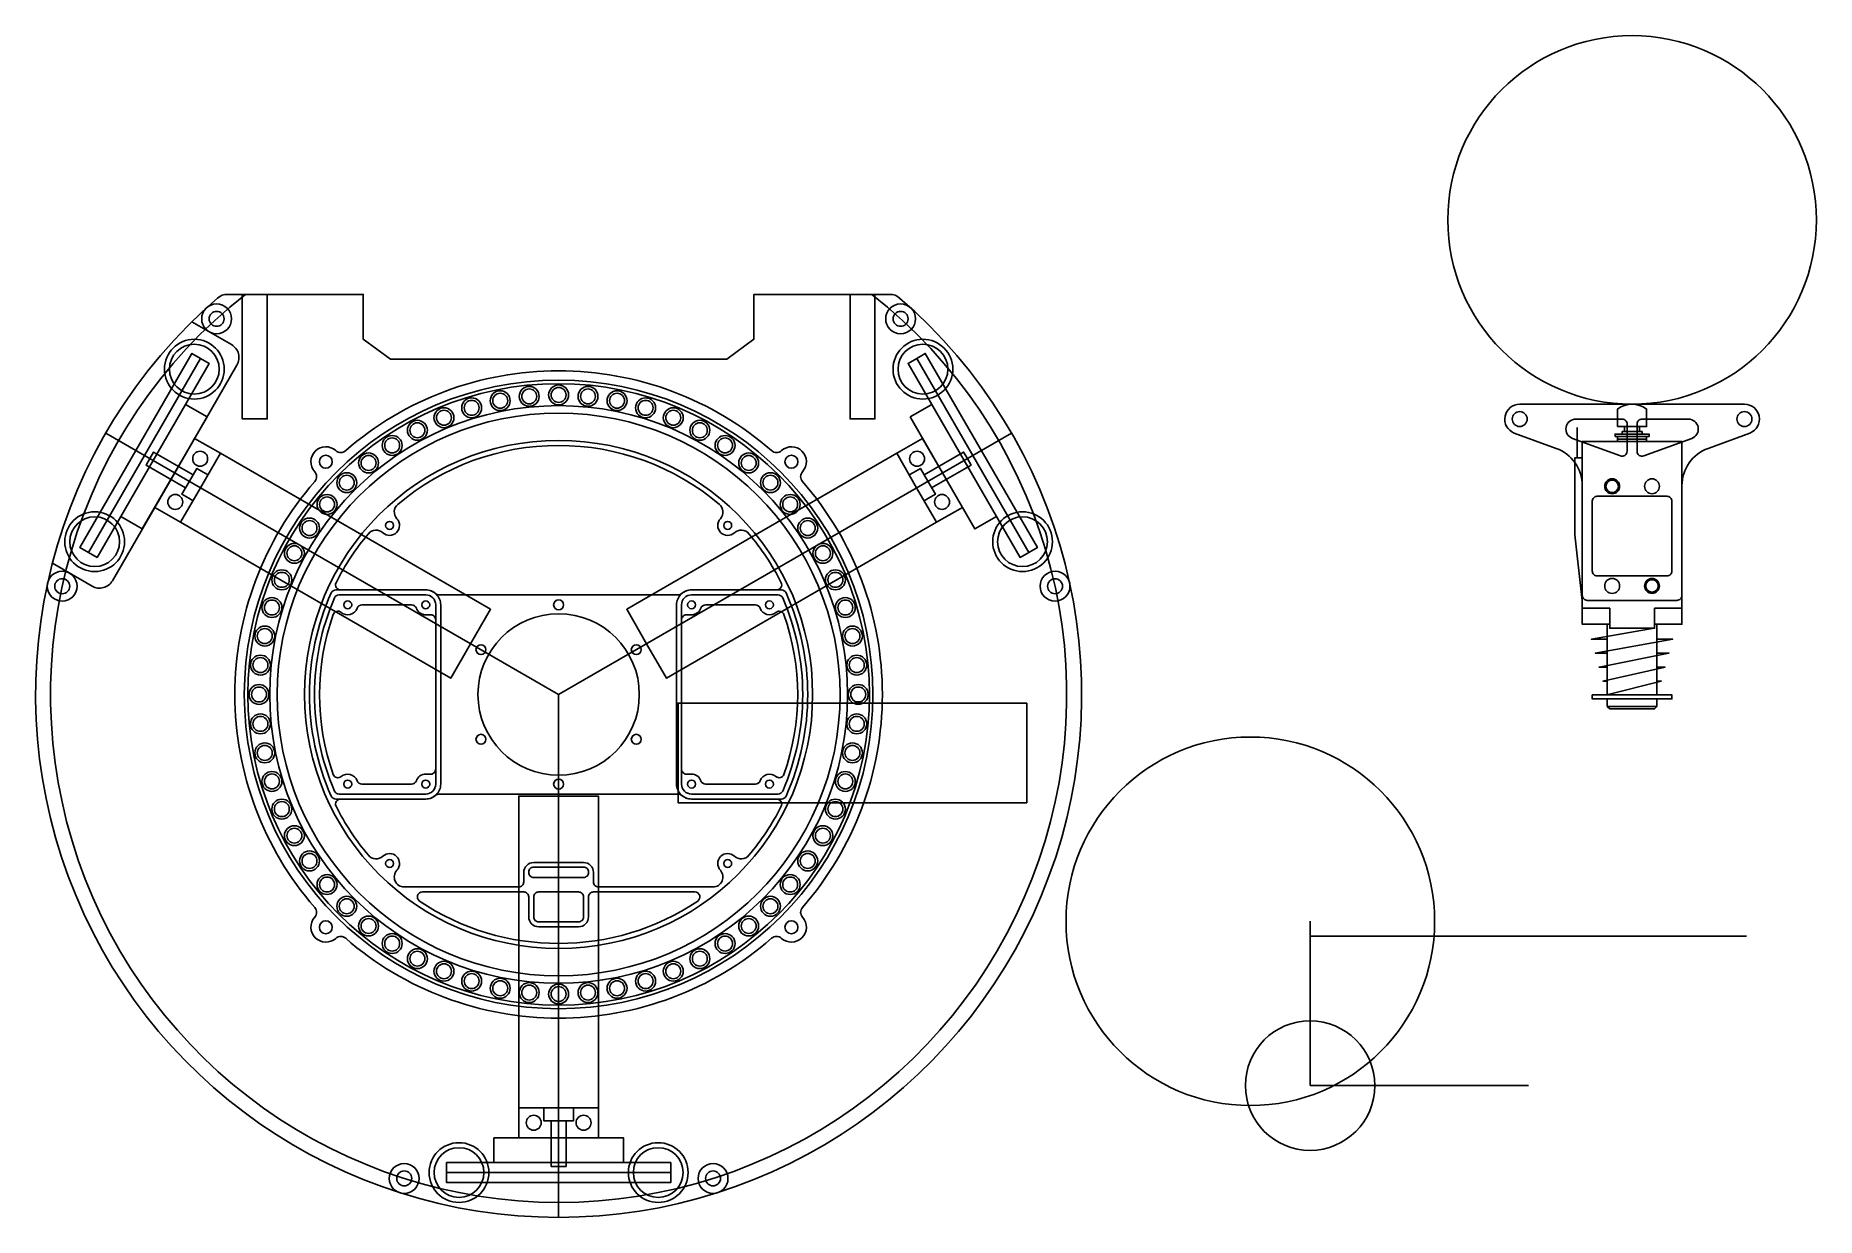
# Model space of a CAD drawing. Header units: inches. Extents: x 0 to 358, y 0 to 237.
import ezdxf

# ---------------------------------------------------------------- set-up
doc = ezdxf.new("R2010")
doc.units = ezdxf.units.IN
doc.header["$MEASUREMENT"] = 0
for name, color, linetype in [('2段目', 200, 'Continuous'), ('omni wheel', 4, 'Continuous'), ('キッカー', 2, 'Continuous'), ('ボール', 60, 'Continuous'), ('モーター', 1, 'Continuous'), ('ラインセンサ', 3, 'Continuous'), ('ラインセンサカバー', 150, 'Continuous'), ('穴', 3, 'Continuous'), ('部品', 2, 'Continuous')]:
    doc.layers.add(name, color=color, linetype=linetype)

# ---------------------------------------------------------------- blocks, each defined once
blk = doc.blocks.new('*U11')
at = {"layer": 'ラインセンサ'}
for radius in [2, 1.5]:
    blk.add_circle((0, 0), radius, dxfattribs=at)
blk = doc.blocks.new('*U13')
at = {"layer": 'ラインセンサ', "color": 0, "linetype": 'ByBlock', "lineweight": -2, "transparency": 16777216}
for p, rotation in [((87.54, 162.56), 16.87500000000001), ((93.27, 163.99), 11.25), ((99.1, 164.86), 5.624999999999975), ((110.9, 164.86), 354.3750000000002), ((116.73, 163.99), 348.75), ((122.46, 162.56), 343.125), ((81.98, 160.57), 22.50000000000002), ((128.02, 160.57), 337.5), ((71.58, 155.01), 33.75000000000003), ((76.65, 158.05), 28.12500000000003), ((133.35, 158.05), 331.8750000000001), ((138.42, 155.01), 326.2500000000001), ((66.84, 151.49), 39.37500000000003), ((143.16, 151.49), 320.6250000000001), ((62.47, 147.53), 45.00000000000002), ((147.53, 147.53), 315), ((58.51, 143.16), 50.62500000000003), ((151.49, 143.16), 309.375), ((54.99, 138.42), 56.25000000000001), ((155.01, 138.42), 303.75), ((51.95, 133.35), 61.87500000000003), ((158.05, 133.35), 298.1250000000001), ((49.43, 128.02), 67.50000000000003), ((160.57, 128.02), 292.5), ((47.44, 122.46), 73.125), ((162.56, 122.46), 286.875), ((46.01, 116.73), 78.75000000000004), ((163.99, 116.73), 281.25), ((45.14, 110.9), 84.37500000000001), ((164.86, 110.9), 275.625), ((44.85, 105), 90.00000000000006), ((165.15, 105), 270.0000000000001), ((45.14, 99.1), 95.62500000000006), ((164.86, 99.1), 264.3750000000001), ((46.01, 93.27), 101.25), ((163.99, 93.27), 258.75), ((47.44, 87.54), 106.875), ((162.56, 87.54), 253.125), ((49.43, 81.98), 112.5), ((160.57, 81.98), 247.5), ((51.95, 76.65), 118.125), ((158.05, 76.65), 241.8750000000001), ((54.99, 71.58), 123.75), ((155.01, 71.58), 236.2500000000001), ((58.51, 66.84), 129.375), ((151.49, 66.84), 230.6250000000001), ((62.47, 62.47), 135), ((147.53, 62.47), 225), ((66.84, 58.51), 140.625), ((143.16, 58.51), 219.375), ((71.58, 54.99), 146.25), ((138.42, 54.99), 213.75), ((76.65, 51.95), 151.875), ((133.35, 51.95), 208.125), ((81.98, 49.43), 157.5), ((128.02, 49.43), 202.5), ((87.54, 47.44), 163.125), ((93.27, 46.01), 168.75), ((99.1, 45.14), 174.3750000000001), ((105, 44.85), 180), ((110.9, 45.14), 185.625), ((116.73, 46.01), 191.2499999999999), ((122.46, 47.44), 196.875)]:
    blk.add_blockref('*U11', p, dxfattribs=dict(at, rotation=rotation))
blk.add_blockref('*U11', (105, 165.15), dxfattribs=at)

msp = doc.modelspace()

# ---------------------------------------------------------------- linework, layer by layer
for p, q in [((41.5, 182.34), (41.5, 185.34)), ((105, 105), (195.93, 157.5)), ((255.87, 59.46), (255.87, 26.46)), ((255.87, 26.46), (255.87, 56.46)), ((255.87, 56.46), (343.5, 56.46)), ((255.87, 26.46), (299.72, 26.46))]:
    msp.add_line(p, q)
msp.add_lwpolyline([(138.75, 172.34), (144.22, 176.33), (144.22, 185.34), (171.5, 185.34, -0.179447), (173.46, 184.61, -2.696615), (36.54, 184.61, -0.179447), (38.5, 185.34), (65.78, 185.34), (65.78, 176.33), (71.25, 172.34)], format="xyb", close=True)
for points in [[(41.5, 185.34), (46.5, 185.34), (46.5, 160.34), (41.5, 160.34)], [(168.5, 185.34), (163.5, 185.34), (163.5, 160.34), (168.5, 160.34)]]:
    msp.add_lwpolyline(points, close=True)
msp.add_lwpolyline([(31.36, 179.85), (39.33, 175.25, -0.414214), (40.42, 171.15), (27.92, 149.5), (15.42, 127.85, -0.414214), (11.33, 126.75), (3.36, 131.35)], format="xyb")
msp.add_lwpolyline([(14.07, 157.5), (105, 105), (105, 0)])
for centre, radius in [((36.34, 180.43), 3), ((173.66, 180.43), 3), ((5.34, 126.74), 3), ((204.66, 126.74), 3), ((255.87, 26.46), 13), ((74, 7.82), 3), ((136, 7.82), 3)]:
    msp.add_circle(centre, radius)
msp.add_arc((105, 105), 102, 128.0359, 51.9641)
at = {"layer": '2段目'}
msp.add_lwpolyline([(55.78, 190.8)], close=True, dxfattribs=at)
at = {"layer": 'omni wheel'}
for p, q in [((33.11, 172.49), (10.61, 133.51)), ((199.39, 133.51), (176.89, 172.49)), ((127.5, 9), (82.5, 9))]:
    msp.add_line(p, q, dxfattribs=at)
for points in [[(33.11, 172.49), (31.38, 173.49), (8.88, 134.51), (10.61, 133.51), (12.34, 132.51), (34.84, 171.49)], [(199.39, 133.51), (201.12, 134.51), (178.62, 173.49), (176.89, 172.49), (175.16, 171.49), (197.66, 132.51)], [(21.42, 138.24), (34.42, 160.76), (30.09, 163.26), (17.09, 140.74)], [(175.58, 160.76), (188.58, 138.24), (192.91, 140.74), (179.91, 163.26)], [(92, 16), (118, 16), (118, 11), (92, 11)], [(127.5, 9), (127.5, 7), (82.5, 7), (82.5, 9), (82.5, 11), (127.5, 11)]]:
    msp.add_lwpolyline(points, close=True, dxfattribs=at)
for centre, radius in [((31.86, 170.32), 6), ((31.86, 170.32), 5), ((178.14, 170.32), 6), ((178.14, 170.32), 5), ((11.86, 135.68), 6), ((11.86, 135.68), 5), ((198.14, 135.68), 6), ((198.14, 135.68), 5), ((85, 9), 6), ((125, 9), 6), ((85, 9), 5), ((125, 9), 5)]:
    msp.add_circle(centre, radius, dxfattribs=at)
at = {"layer": 'キッカー', "ltscale": 0.5}
for p, q in [((309.51, 158.61), (309.51, 152.5)), ((319.01, 157.8), (319.01, 158.8)), ((322.01, 157.8), (322.01, 158.8)), ((317.1, 157.3), (323.92, 157.3)), ((317.61, 155.8), (317.61, 156.3)), ((315.51, 119.1), (315.51, 104.9)), ((325.51, 102.6), (325.51, 104.1))]:
    msp.add_line(p, q, dxfattribs=at)
at = {"layer": 'キッカー'}
for points in [[(329.51, 123.9), (311.51, 123.9, -0.414214), (310.51, 124.9), (310.51, 146.91, 0.31466), (305.26, 154.42), (296.86, 157.5, -0.830457), (297.95, 163.3), (320.51, 163.3), (343.07, 163.3, -0.830457), (344.16, 157.5), (335.76, 154.42, 0.31466), (330.51, 146.91), (330.51, 124.9, -0.414214)], [(318.51, 160.3), (309.22, 160.3, 0.838109), (308.53, 156.42), (318.17, 152.89, 0.521306), (319.51, 153.83), (319.51, 159.3, 0.414214)], [(322.85, 152.89), (332.49, 156.42, 0.838109), (331.8, 160.3), (322.51, 160.3, 0.414214), (321.51, 159.3), (321.51, 153.83, 0.521306)], [(328.51, 143.8), (328.51, 129.8, -0.414214), (327.51, 128.8), (313.51, 128.8, -0.414214), (312.51, 129.8), (312.51, 143.8, -0.414214), (313.51, 144.8), (327.51, 144.8, -0.414214)]]:
    msp.add_lwpolyline(points, format="xyb", close=True, dxfattribs=at)
at = {"layer": 'キッカー', "ltscale": 0.5}
msp.add_lwpolyline([(317.61, 158.8), (323.41, 158.8), (323.41, 162.3, 0.344828), (317.61, 162.3)], format="xyb", close=True, dxfattribs=at)
for points in [[(318.51, 157.3), (318.51, 157.8), (322.51, 157.8), (322.51, 157.3)], [(325.01, 119.1), (330.51, 119.1), (330.51, 155.8), (310.51, 155.8), (310.51, 119.1), (316.01, 119.1)], [(317.61, 156.8), (317.61, 156.3), (323.41, 156.3)], [(323.41, 155.8), (323.41, 156.3), (323.41, 156.8)], [(310.51, 152.5), (309.01, 152.5), (309.01, 137.07), (310.51, 123.9)], [(330.51, 122.3), (325.01, 122.3), (325.01, 118.3), (316.01, 118.3), (316.01, 122.3), (310.51, 122.3)], [(325.51, 114.9), (325.51, 119.1), (325.51, 104.9)]]:
    msp.add_lwpolyline(points, dxfattribs=at)
for points in [[(317.1, 156.8), (317.1, 157.3), (323.92, 157.3), (323.92, 156.8)], [(312.51, 104.9), (328.51, 104.9), (328.51, 104.1), (312.51, 104.1)]]:
    msp.add_lwpolyline(points, close=True, dxfattribs=at)
at = {"layer": 'キッカー'}
for points in [[(312.33, 116.1), (315.51, 116.1), (312.33, 116.1), (324.93, 118.3)], [(315.51, 113.3), (313.1, 113.3), (328.69, 116.1), (325.51, 116.1)], [(315.51, 110.5), (313.87, 110.5), (327.92, 113.3), (325.51, 113.3)], [(315.51, 107.7), (314.64, 107.7), (327.15, 110.5), (325.51, 110.5)], [(315.41, 104.9), (326.38, 107.7), (325.51, 107.7), (326.38, 107.7)], [(315.51, 104.1), (315.51, 102.6), (325.51, 102.6), (325.01, 102.1), (316.01, 102.1), (315.51, 102.6)]]:
    msp.add_lwpolyline(points, dxfattribs=at)
for centre in [(297.95, 160.3), (343.07, 160.3), (316.51, 146.8), (324.51, 146.8), (324.51, 146.8), (316.51, 126.8), (316.51, 126.8), (324.51, 126.8)]:
    msp.add_circle(centre, 1.5, dxfattribs=at)
at = {"layer": 'キッカー', "ltscale": 0.5}
for centre in [(316.51, 146.8), (324.51, 126.8)]:
    msp.add_circle(centre, 1.25, dxfattribs=at)
at = {"layer": 'ボール'}
for centre in [(320.51, 200.3), (243.87, 59.46)]:
    msp.add_circle(centre, 37, dxfattribs=at)
at = {"layer": 'モーター'}
for points in [[(33.12, 146.5), (29.12, 139.57), (83.33, 108.27), (87.33, 115.2), (91.33, 122.13), (37.12, 153.43), (33.12, 146.5), (37.12, 153.43), (31.92, 156.43), (27.92, 149.5), (23.92, 142.57), (29.12, 139.57)], [(176.88, 146.5), (172.88, 153.43), (118.67, 122.13), (122.67, 115.2), (126.67, 108.27), (180.88, 139.57), (176.88, 146.5), (180.88, 139.57), (186.08, 142.57), (182.08, 149.5), (178.08, 156.43), (172.88, 153.43)], [(105, 22), (97, 22), (97, 84.6), (105, 84.6), (113, 84.6), (113, 22), (105, 22), (113, 22), (113, 16), (105, 16), (97, 16), (97, 22)]]:
    msp.add_lwpolyline(points, close=True, dxfattribs=at)
for points in [[(31.62, 149.1), (23.69, 153.68), (22.94, 152.38), (22.94, 152.37), (22.94, 152.37), (22.19, 151.07), (30.12, 146.5)], [(34.62, 149.1), (33.75, 149.6), (32.37, 150.4), (30.87, 147.8), (29.37, 145.2), (30.75, 144.4), (31.62, 143.9)], [(178.38, 143.9), (179.25, 144.4), (180.63, 145.2), (179.13, 147.8), (177.63, 150.4), (176.25, 149.6), (175.38, 149.1)], [(179.88, 146.5), (187.81, 151.07), (187.06, 152.37), (187.06, 152.37), (187.06, 152.38), (186.31, 153.68), (178.38, 149.1)], [(108, 22), (108, 21), (108, 19.4), (105, 19.4), (102, 19.4), (102, 21), (102, 22)], [(106.5, 19.4), (106.5, 10.25), (105, 10.25), (105, 10.25), (105, 10.25), (103.5, 10.25), (103.5, 19.4)]]:
    msp.add_lwpolyline(points, dxfattribs=at)
at = {"layer": 'ラインセンサカバー'}
for points in [[(40, 105, 0.181396), (56.04, 62.25, -0.378697), (56.03, 60.26, 0.94632), (60.26, 56.03, -0.378697), (62.25, 56.04, 0.181396), (105, 40, 0.181396), (147.75, 56.04, -0.378697), (149.74, 56.03, 0.94632), (153.97, 60.26, -0.378697), (153.96, 62.25, 0.181396), (170, 105, 0.181396), (153.96, 147.75, -0.378697), (153.97, 149.74, 0.94632), (149.74, 153.97, -0.378697), (147.75, 153.96, 0.181396), (105, 170, 0.181396), (62.25, 153.96, -0.378697), (60.26, 153.97, 0.94632), (56.03, 149.74, -0.378697), (56.04, 147.75, 0.181396)], [(129.03, 125), (105, 125), (80.97, 125, -0.182676), (80.31, 125.25, 0.182676), (78.32, 126), (61.22, 126, -0.558184), (60.32, 127.45, -0.059173), (66.82, 137.29, -0.426474), (69.7, 137.47, 0.959166), (72.53, 140.3, -0.426474), (72.71, 143.18, -0.177335), (105, 155, -0.177335), (137.29, 143.18, -0.426474), (137.47, 140.3, 0.959166), (140.3, 137.47, -0.426474), (143.18, 137.29, -0.059173), (149.68, 127.45, -0.558184), (148.78, 126), (131.68, 126, 0.182676), (129.69, 125.25, -0.182676)], [(60.27, 126), (78.32, 126, -0.414214), (81.32, 123), (81.32, 105), (81.32, 87, -0.414214), (78.32, 84), (60.27, 84, -0.295789), (59.35, 84.59, -0.213373), (59.35, 125.41, -0.295789)], [(149.73, 126), (131.68, 126, 0.414214), (128.68, 123), (128.68, 105), (128.68, 87, 0.414214), (131.68, 84), (149.73, 84, 0.295789), (150.65, 84.59, 0.213373), (150.65, 125.41, 0.295789)], [(60.92, 85), (78.32, 85, 0.414214), (80.32, 87), (80.32, 123, 0.414214), (78.32, 125), (60.92, 125, 0.299453), (60, 124.4, 0.206343), (60, 85.6, 0.299453)], [(79.32, 121), (78.32, 121, -0.317837), (76.44, 122.33, 0.317837), (75.49, 123), (65.5, 123, 0.317837), (64.55, 122.33, -0.527705), (61.36, 121.48, 0.527267), (59.77, 121.06, 0.172279), (59.77, 88.94, 0.527267), (61.36, 88.52, -0.527705), (64.55, 87.67, 0.317837), (65.5, 87), (75.49, 87, 0.317837), (76.44, 87.67, -0.317837), (78.32, 89), (79.32, 89, 0.414214), (80.32, 90), (80.32, 120, 0.414214)], [(149.08, 85), (131.68, 85, -0.414214), (129.68, 87), (129.68, 123, -0.414214), (131.68, 125), (149.08, 125, -0.299453), (150, 124.4, -0.206343), (150, 85.6, -0.299453)], [(130.68, 121), (131.68, 121, 0.317837), (133.56, 122.33, -0.317837), (134.51, 123), (144.5, 123, -0.317837), (145.45, 122.33, 0.527705), (148.64, 121.48, -0.527267), (150.23, 121.06, -0.172279), (150.23, 88.94, -0.527267), (148.64, 88.52, 0.527705), (145.45, 87.67, -0.317837), (144.5, 87), (134.51, 87, -0.317837), (133.56, 87.67, 0.317837), (131.68, 89), (130.68, 89, -0.414214), (129.68, 90), (129.68, 120, -0.414214)], [(129.03, 85), (105, 85), (80.97, 85, 0.182676), (80.31, 84.75, -0.182676), (78.32, 84), (61.22, 84, 0.558184), (60.32, 82.55, 0.059173), (66.82, 72.71, 0.426474), (69.7, 72.53, -0.959166), (72.53, 69.7, 0.653211), (74, 66.35), (97, 66.35, 0.414214), (98, 67.35), (98, 69.25, -0.414214), (100, 71.25), (110, 71.25, -0.414214), (112, 69.25), (112, 67.35, 0.414214), (113, 66.35), (136, 66.35, 0.653211), (137.47, 69.7, -0.959166), (140.3, 72.53, 0.426474), (143.18, 72.71, 0.059173), (149.68, 82.55, 0.558184), (148.78, 84), (131.68, 84, -0.182676), (129.69, 84.75, 0.182676)], [(100, 68.25), (110, 68.25, 0.414214), (111, 69.25), (111, 69.35, 0.414214), (110, 70.35), (100, 70.35, 0.414214), (99, 69.35), (99, 69.25, 0.414214)], [(112, 65.35), (132.36, 65.35, -0.740334), (132.92, 63.52, -0.305204), (77.08, 63.52, -0.740334), (77.64, 65.35), (98, 65.35, -0.414214), (99, 64.35), (99, 60.35, 0.414214), (101, 58.35), (109, 58.35, 0.414214), (111, 60.35), (111, 64.35, -0.414214)], [(110, 60.35), (110, 64.35, 0.414214), (109, 65.35), (101, 65.35, 0.414214), (100, 64.35), (100, 60.35, 0.414214), (101, 59.35), (109, 59.35, 0.414214)]]:
    msp.add_lwpolyline(points, format="xyb", close=True, dxfattribs=at)
msp.add_lwpolyline([(74, 66.35, -0.653211), (72.53, 69.7, 0.959166), (69.7, 72.53, -0.426474), (66.82, 72.71, -0.059173), (60.32, 82.55, -0.558184), (61.22, 84), (78.32, 84, 0.414214), (81.32, 87), (81.32, 105), (81.32, 123, 0.414214), (78.32, 126), (61.22, 126, -0.558184), (60.32, 127.45, -0.059173), (66.82, 137.29, -0.426474), (69.7, 137.47, 0.959166), (72.53, 140.3, -0.426474), (72.71, 143.18, -0.177335), (105, 155, -0.177335), (137.29, 143.18, -0.426474), (137.47, 140.3, 0.959166), (140.3, 137.47, -0.426474), (143.18, 137.29, -0.059173), (149.68, 127.45, -0.558184), (148.78, 126), (131.68, 126, 0.414214), (128.68, 123), (128.68, 105), (128.68, 87, 0.414214), (131.68, 84), (148.78, 84, -0.558184), (149.68, 82.55, -0.059173), (143.18, 72.71, -0.426474), (140.3, 72.53, 0.959166), (137.47, 69.7, -0.653211), (136, 66.35), (113, 66.35, -0.414214), (112, 67.35), (112, 69.25, 0.414214), (110, 71.25), (100, 71.25, 0.414214), (98, 69.25), (98, 67.35, -0.414214), (97, 66.35), (74, 66.35)], format="xyb", dxfattribs=at)
for centre, radius in [((105, 105), 63.1), ((105, 105), 62.4), ((105, 105), 58), ((105, 105), 56.5), ((105, 105), 51), ((58.26, 151.74), 1.3), ((151.74, 151.74), 1.3), ((71.06, 138.94), 0.8), ((138.94, 138.94), 0.8), ((62.67, 123), 0.8), ((78.32, 123), 0.8), ((105, 123), 1), ((131.68, 123), 0.8), ((147.33, 123), 0.8), ((105, 105), 16.2), ((89.41, 114), 1), ((120.59, 114), 1), ((89.41, 96), 1), ((120.59, 96), 1), ((62.67, 87), 0.8), ((78.32, 87), 0.8), ((105, 87), 1), ((131.68, 87), 0.8), ((147.33, 87), 0.8), ((71.06, 71.06), 0.8), ((138.94, 71.06), 0.8), ((58.26, 58.26), 1.3), ((151.74, 58.26), 1.3)]:
    msp.add_circle(centre, radius, dxfattribs=at)
at = {"layer": '穴'}
for centre in [(36.34, 180.43), (173.66, 180.43), (33.03, 152.33), (176.97, 152.33), (28.03, 143.66), (181.97, 143.66), (5.34, 126.74), (204.66, 126.74), (100, 19.01), (110, 19.01), (74, 7.82), (136, 7.82)]:
    msp.add_circle(centre, 1.5, dxfattribs=at)
at = {"layer": '部品', "color": 1}
msp.add_lwpolyline([(198.99, 103.27), (128.99, 103.27), (128.99, 83.27), (198.99, 83.27)], close=True, dxfattribs=at)

# ---------------------------------------------------------------- block references
at = {"layer": 'ラインセンサ'}
msp.add_blockref('*U13', (0, 0), dxfattribs=at)

doc.saveas('drawing.dxf')
